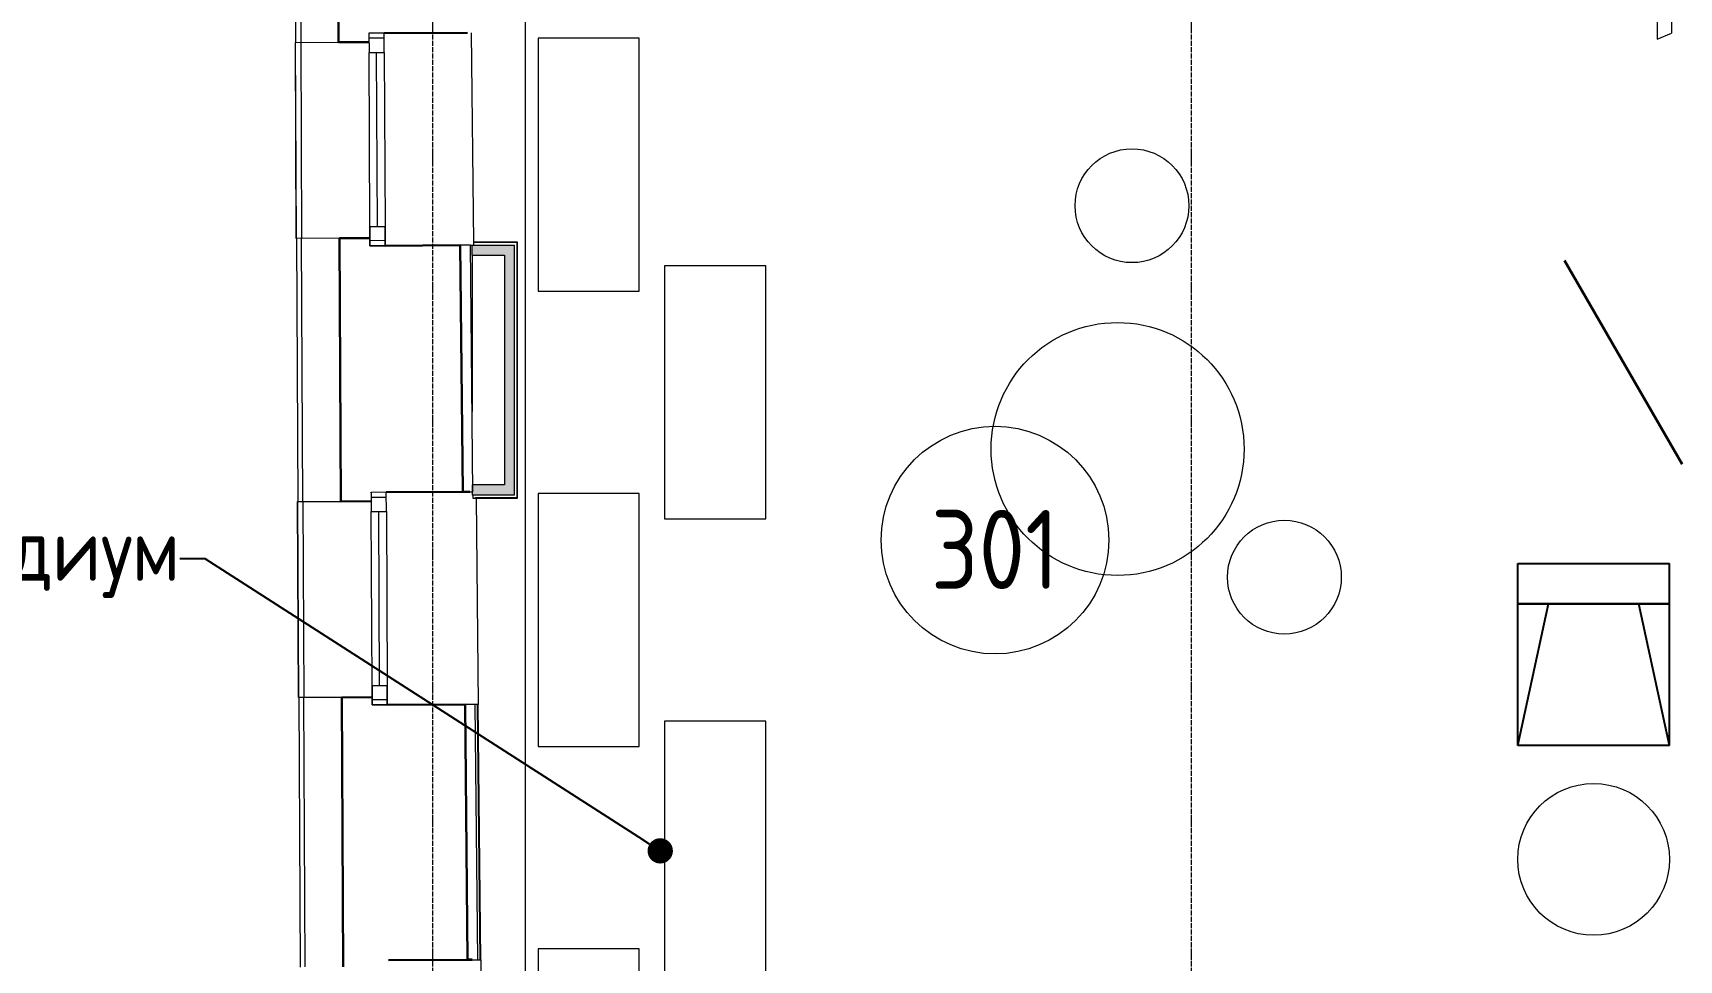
# Model space of a CAD drawing. Header units: millimetres. Extents: x -42533 to 645315, y 3457 to 82611.
# Drawn here: x 278965 to 285473, y 30097 to 33762 of the extents above; entities that cross this region are included whole.
import ezdxf
from ezdxf import colors
from ezdxf.entities.mleader import LeaderData, LeaderLine
from ezdxf.math import Vec2, Vec3

# ---------------------------------------------------------------- set-up
doc = ezdxf.new("R2010")
doc.units = ezdxf.units.MM
doc.linetypes.add('ADSK_Линия сетки', pattern=[25, 20, -2.5, 0, -2.5])
for name, color, linetype, lineweight in [('_ Окна', 7, 'Continuous', 9), ('Аннотация', 7, 'Continuous', 18), ('Двери', 7, 'Continuous', 9), ('Окна', 7, 'Continuous', 9), ('Оси', 253, 'Continuous', 9), ('Перекрытие', 7, 'Continuous', 18), ('Стены внутренние', 7, 'Continuous', 18), ('Стены наружные', 7, 'Continuous', 18), ('Стены несущие', 7, 'Continuous', 30), ('Стены отделка', 7, 'Continuous', 30), ('Стены штриховка', 7, 'Continuous', 9), ('ТХ', 5, 'Continuous', 0), ('ТХ_КР ЗАДАНИЕ', 251, 'Continuous', 0), ('ШТРИХОВКА', 252, 'Continuous', 15)]:
    doc.layers.add(name, color=color, linetype=linetype, lineweight=lineweight)
doc.layers.add('Линии', color=7, linetype='Continuous', lineweight=9, true_color=0x00a600)
doc.layers.add('ЭОМ_Лотки рабочие', color=5, linetype='Continuous')
doc.styles.add('GOST Common', font='GOST_Common.ttf', dxfattribs={"width": 0.9, "height": 350})
doc.styles.add('GOST Common_1', font='GOST_Common.ttf', dxfattribs={"width": 0.9, "height": 250})

# ---------------------------------------------------------------- blocks, each defined once
blk = doc.blocks.new('_Dot')
at = {"color": 0, "linetype": 'ByBlock', "lineweight": -2}
blk.add_line((-0.5, 0), (-1, 0), dxfattribs=at)
at = {"color": 0, "linetype": 'ByBlock', "const_width": 0.5}
blk.add_lwpolyline([(-0.25, 0, 1), (0.25, 0, 1)], format="xyb", close=True, dxfattribs=at)
blk = doc.blocks.new('ТХ 3 этаж')
at = {"color": 8}
for p, q in [((11806.8, 4509.9), (11806.8, 5229.9)), ((11806.8, 4509.9), (11806.8, 5229.9)), ((11806.8, 5229.9), (12406.8, 5229.9)), ((12406.8, 4509.9), (12406.8, 5229.9)), ((11806.8, 5069.7), (12406.8, 5069.7)), ((12406.8, 5069.7), (11806.8, 5069.7)), ((11806.8, 4509.9), (11928.2, 5069.7)), ((11806.8, 4509.9), (11928.2, 5069.7)), ((12406.8, 4509.9), (12285.3, 5069.7)), ((12406.8, 4509.9), (12285.3, 5069.7)), ((12406.8, 4509.9), (11806.8, 4509.9)), ((12406.8, 4509.9), (11806.8, 4509.9))]:
    blk.add_line(p, q, dxfattribs=at)
at = {"layer": 'ТХ', "color": 8}
for points in [[(12358.2, 8542.5), (12358.2, 7302.5), (12414.8, 7325.9)], [(12358.2, 8542.5), (12414.8, 8485.9), (12414.8, 7325.9)]]:
    blk.add_lwpolyline(points, dxfattribs=at)
for points in [[(8334.1, 6305.9), (8334.1, 7305.9), (7934.1, 7305.9), (7934.1, 6305.9)], [(8834.1, 5405.9), (8834.1, 6405.9), (8434.1, 6405.9), (8434.1, 5405.9)], [(8334.1, 4505.9), (8334.1, 5505.9), (7934.1, 5505.9), (7934.1, 4505.9)], [(8834.1, 3605.9), (8834.1, 4605.9), (8434.1, 4605.9), (8434.1, 3605.9)], [(8334.1, 2705.9), (8334.1, 3705.9), (7934.1, 3705.9), (7934.1, 2705.9)]]:
    blk.add_lwpolyline(points, close=True, dxfattribs=at)
for centre, radius in [((10281.9, 6643.8), 225), ((10225, 5682.1), 500), ((10884.4, 5175.4), 225)]:
    blk.add_circle(centre, radius, dxfattribs=at)
at = {"layer": 'ТХ', "color": 8, "lineweight": 0}
blk.add_circle((12106.8, 4059.9), 300, dxfattribs=at)
at = {"layer": 'ТХ_КР ЗАДАНИЕ', "color": 8, "lineweight": 0}
ml = blk.add_multileader_mtext('Standard', dxfattribs=at)
ml.set_content('Подиум', color=8, style='GOST Common_1')
ml.set_leader_properties()
ml.set_arrow_properties(name='DOT')
ml.build(insert=Vec2(0, 0))
ml.multileader.update_dxf_attribs({"dogleg_length": 100, "arrow_head_size": 100})
ctx = ml.context
ctx.base_point, ctx.char_height, ctx.arrow_head_size, ctx.landing_gap_size, ctx.plane_origin = Vec3(5573.1, 5248.5), 250, 100, 0.09, Vec3(16059.2, 5233.5)
ctx.text_align_type = 2
notes = []
notes.append((ctx, [(0, (1, 1, 0), (6618.3, 5248.5), (-1, 0), 100, [(3, [(8417, 4093.4)], 0, [])])]))
ctx.mtext.insert, ctx.mtext.alignment, ctx.mtext.flow_direction = Vec3(6518.2, 5411), 3, 5
for ctx, leaders in notes:
    for number, flags, end, landing, length, lines in leaders:
        leader = LeaderData()
        leader.index, (leader.has_last_leader_line, leader.has_dogleg_vector, leader.attachment_direction) = number, flags
        leader.last_leader_point, leader.dogleg_vector, leader.dogleg_length = Vec3(end), Vec3(landing), length
        for number, points, colour, breaks in lines:
            line = LeaderLine()
            line.index, line.vertices, line.color, line.breaks = number, Vec3.list(points), colors.encode_raw_color(colour), breaks
            leader.lines.append(line)
        ctx.leaders.append(leader)
blk = doc.blocks.new('План 3 этажа')
at = {"layer": 'Стены внутренние'}
for points in [[(790.234, 6566.347), (830.234, 6566.347), (830.234, 6606.347), (660.654, 6606.087), (660.654, 6566.347), (757.661, 6566.347)], [(829.772, 5618.436), (830.234, 5618.436), (830.234, 6566.347), (790.234, 6566.347), (790.234, 5618.436)], [(790.234, 5618.436), (790.234, 5658.436), (665.361, 5658.436), (665.633, 5632.124), (662.366, 5631.412), (662.609, 5618.436), (769.545, 5618.436)]]:
    blk.add_hatch(color=8, dxfattribs=at).paths.add_polyline_path(points)
at = {"layer": '_ Окна', "color": 8, "lineweight": 18}
for p, q in [((314.601, 7444.475), (254.602, 7444.19)), ((254.602, 7444.19), (254.963, 7368.191)), ((314.962, 7368.476), (314.601, 7444.475)), ((254.963, 7368.191), (314.962, 7368.476)), ((258.235, 6680.198), (318.234, 6680.484)), ((258.596, 6604.199), (258.235, 6680.198)), ((318.234, 6680.484), (318.596, 6604.485)), ((318.596, 6604.485), (258.596, 6604.199)), ((323.232, 5629.496), (263.233, 5629.21)), ((263.233, 5629.21), (263.594, 5553.211)), ((323.594, 5553.497), (323.232, 5629.496)), ((263.594, 5553.211), (323.594, 5553.497)), ((266.866, 4865.219), (326.866, 4865.504)), ((267.228, 4789.22), (266.866, 4865.219)), ((326.866, 4865.504), (327.227, 4789.505)), ((327.227, 4789.505), (267.228, 4789.22))]:
    blk.add_line(p, q, dxfattribs=at)
at = {"layer": '_ Окна', "color": 8}
for p, q in [((314.696, 7424.475), (254.697, 7424.19)), ((288.235, 6680.341), (284.963, 7368.333)), ((318.501, 6624.484), (258.501, 6624.199)), ((323.327, 5609.496), (263.328, 5609.211)), ((296.866, 4865.362), (293.594, 5553.354)), ((327.132, 4809.505), (267.133, 4809.22))]:
    blk.add_line(p, q, dxfattribs=at)
at = {"layer": 'Двери', "color": 8, "lineweight": 30}
blk.add_line((5445.873, 5740.462), (4980.873, 6545.866), dxfattribs=at)
at = {"layer": 'Линии', "color": 8}
blk.add_circle((2729.543, 5440.476), 450, dxfattribs=at)
at = {"layer": 'Окна', "color": 8}
for p, q in [((314.601, 7444.475), (254.602, 7444.19)), ((254.602, 7444.19), (254.963, 7368.191)), ((314.962, 7368.476), (314.601, 7444.475)), ((258.235, 6680.198), (254.963, 7368.191)), ((314.962, 7368.476), (318.234, 6680.484)), ((258.235, 6680.198), (258.596, 6604.199)), ((318.596, 6604.485), (318.234, 6680.484)), ((258.596, 6604.199), (318.596, 6604.485)), ((323.232, 5629.496), (263.233, 5629.21)), ((263.233, 5629.21), (263.594, 5553.211)), ((323.594, 5553.497), (323.232, 5629.496)), ((266.866, 4865.219), (263.594, 5553.211)), ((323.594, 5553.497), (326.866, 4865.504)), ((266.866, 4865.219), (267.228, 4789.22)), ((327.227, 4789.505), (326.866, 4865.504)), ((267.228, 4789.22), (327.227, 4789.505))]:
    blk.add_line(p, q, dxfattribs=at)
at = {"layer": 'Оси', "color": 8, "linetype": 'ADSK_Линия сетки'}
for p, q in [((506.908, -3523.688), (506.908, 43515.246)), ((3506.908, -3523.688), (3506.908, 43515.246))]:
    blk.add_line(p, q, dxfattribs=at)
at = {"layer": 'Перекрытие', "color": 8}
for p, q in [((873.207, 712), (873.207, 7561.902)), ((662.366, 6566.347), (662.366, 5948.402))]:
    blk.add_line(p, q, dxfattribs=at)
at = {"layer": 'Стены внутренние', "color": 8}
for p, q in [((615.563, 6606.897), (615.574, 6605.897)), ((634.307, 4791.966), (634.318, 4790.966))]:
    blk.add_line(p, q, dxfattribs=at)
at = {"layer": 'Стены наружные', "color": 8}
for p, q in [((658.899, 7446.113), (667.448, 6618.347)), ((-35.229, 7407.811), (-36.229, 7407.806)), ((-32.543, 6632.815), (-36.229, 7407.806)), ((-31.543, 6632.82), (-35.229, 7407.811)), ((-15.229, 7407.906), (-11.543, 6632.915)), ((-31.543, 6632.82), (-32.543, 6632.815)), ((655.571, 6606.347), (660.654, 6606.347)), ((677.898, 5606.436), (686.318, 4791.213)), ((-26.597, 5592.832), (-27.597, 5592.827)), ((-23.912, 4817.836), (-27.597, 5592.827)), ((-22.912, 4817.84), (-26.597, 5592.832)), ((-6.598, 5592.927), (-2.912, 4817.936)), ((-22.912, 4817.84), (-23.912, 4817.836)), ((696.748, 3781.251), (705.298, 2953.401))]:
    blk.add_line(p, q, dxfattribs=at)
at = {"layer": 'Стены несущие', "color": 8}
for p, q in [((134.769, 7408.62), (130.257, 8357.492)), ((254.597, 7445.19), (254.602, 7444.19)), ((314.601, 7444.475), (644.597, 7446.044)), ((134.769, 7408.62), (254.768, 7409.19)), ((258.454, 6634.199), (138.455, 6633.628)), ((143.401, 5593.64), (138.455, 6633.628)), ((615.574, 6605.897), (318.596, 6604.485)), ((615.574, 6605.897), (625.632, 5631.934)), ((263.228, 5630.21), (263.233, 5629.21)), ((323.232, 5629.496), (653.229, 5631.065)), ((653.224, 5632.065), (625.632, 5631.934)), ((625.632, 5631.934), (625.632, 5631.934)), ((653.229, 5631.065), (653.224, 5632.065)), ((143.401, 5593.64), (263.399, 5594.211)), ((267.085, 4819.22), (147.086, 4818.649)), ((152.151, 3753.661), (147.086, 4818.649)), ((634.318, 4790.966), (327.227, 4789.505)), ((634.318, 4790.966), (644.738, 3782.004)), ((332.03, 3779.517), (662.026, 3781.086)), ((662.022, 3782.086), (644.738, 3782.004)), ((662.026, 3781.086), (662.022, 3782.086))]:
    blk.add_line(p, q, dxfattribs=at)
at = {"layer": 'Стены отделка', "color": 8, "lineweight": 9}
for p, q in [((-19.031, 8207.492), (-15.229, 7407.906)), ((-38.936, 8187.492), (-35.229, 7407.811)), ((-35.229, 7407.811), (134.769, 7408.62)), ((138.455, 6633.628), (-31.543, 6632.82)), ((-31.543, 6632.82), (-26.597, 5592.832)), ((-6.598, 5592.927), (-11.543, 6632.915)), ((655.574, 6606.087), (615.574, 6605.897)), ((665.643, 5631.124), (655.574, 6606.087)), ((660.654, 6606.347), (660.654, 6566.347)), ((660.654, 6606.347), (830.234, 6606.347)), ((840.234, 6618.347), (667.448, 6618.347)), ((667.448, 6618.347), (667.572, 6606.347)), ((830.234, 5618.436), (830.234, 6606.347)), ((842.234, 5608.436), (842.234, 6616.347)), ((660.654, 6566.347), (790.234, 6566.347)), ((790.234, 6566.347), (790.234, 5658.436)), ((625.632, 5631.934), (625.643, 5630.934)), ((653.229, 5631.065), (665.643, 5631.124)), ((790.234, 5658.436), (662.366, 5658.436)), ((662.366, 5658.436), (662.366, 5618.436)), ((830.234, 5618.436), (662.366, 5618.436)), ((665.774, 5618.436), (665.898, 5606.436)), ((665.898, 5606.436), (840.234, 5606.436)), ((-26.597, 5592.832), (143.401, 5593.64)), ((147.086, 4818.649), (-22.912, 4817.84)), ((-22.912, 4817.84), (-17.847, 3752.852)), ((2.153, 3752.948), (-2.912, 4817.936)), ((686.318, 4791.213), (634.318, 4790.966)), ((696.748, 3781.251), (686.318, 4791.213)), ((644.738, 3782.004), (644.748, 3781.004)), ((662.026, 3781.086), (696.748, 3781.251)), ((684.748, 3781.194), (684.738, 3782.194))]:
    blk.add_line(p, q, dxfattribs=at)
at = {"layer": 'Стены штриховка', "color": 8}
for p, q in [((842.234, 6616.347), (667.469, 6616.347)), ((840.234, 5606.436), (840.234, 6618.347)), ((842.234, 6618.347), (840.234, 6618.347)), ((842.234, 6616.347), (842.234, 6618.347)), ((675.878, 5608.436), (842.234, 5608.436)), ((675.898, 5606.436), (675.878, 5608.436)), ((840.234, 5606.436), (842.234, 5606.436)), ((842.234, 5606.436), (842.234, 5608.436)), ((684.738, 3782.194), (674.318, 4791.156)), ((694.748, 3781.242), (684.318, 4791.203))]:
    blk.add_line(p, q, dxfattribs=at)
at = {"layer": 'ЭОМ_Лотки рабочие'}
blk.add_blockref('ТХ 3 этаж', (-7010.895, 118.542), dxfattribs=at)
at = {"layer": 'Аннотация', "color": 8, "lineweight": 9, "insert": (2729.543, 5403.528), "char_height": 312.5, "width": 520.21112, "attachment_point": 5, "line_spacing_factor": 1.022766, "style": 'GOST Common'}
blk.add_mtext('301', dxfattribs=at)

msp = doc.modelspace()

# ---------------------------------------------------------------- block references
at = {"layer": 'ШТРИХОВКА'}
msp.add_blockref('План 3 этажа', (280039.2, 26316.4), dxfattribs=at)

doc.saveas('drawing.dxf')
